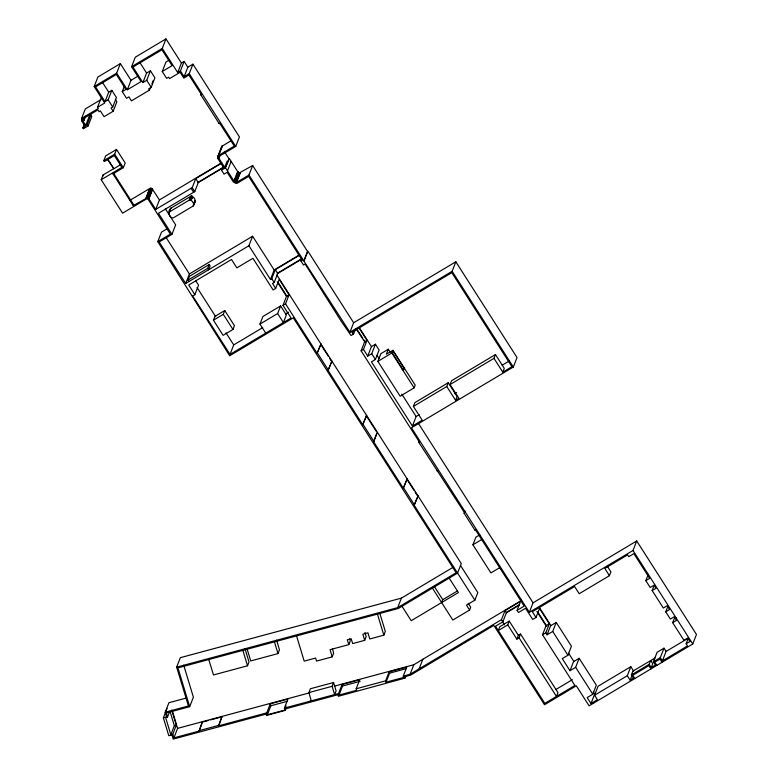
<?xml version="1.0" encoding="UTF-8"?>
<svg xmlns="http://www.w3.org/2000/svg" width="778" height="778" viewBox="0 0 778 778"><rect width="100%" height="100%" fill="white"/><g stroke="black" fill="none" stroke-linecap="round" stroke-linejoin="round"><path stroke-width="1.17" d="M168.836 213.046L169.439 211.947L189.297 200.102C191.816 199.333 194.957 204.137 193.1 206.053L173.241 217.898C169.021 218.618 167.221 210.099 170.927 208.144L190.785 196.299C193.304 195.531 196.445 200.335 194.588 202.251M252.665 165.529L248.96 175.031L303.809 260.883L307.514 251.382L252.665 165.529L239.42 172.852L237.689 171.627L229.267 158.44L225.192 168.155L218.735 158.06L219.221 156.281L235.724 146.439L239.429 136.928L192.934 64.166L187.829 67.209L184.123 76.711L180.438 70.944L184.143 61.433L187.829 67.209M354.924 330.601L353.601 333.986L351.053 335.512L341.309 321.392L305.122 264.014L303.478 265.006L301.057 261.214L302.341 260.445L248.649 176.402L236.989 183.355L235.88 183.384L233.351 181.974L227.147 172.288L224.035 174.146L221.506 170.178L224.249 168.544L217.84 158.527L217.655 156.66L218.647 155.444L234.314 146.099L219.795 123.371L219.017 123.332M441.612 602.493L442.76 599.692L457.552 590.872M419.148 668.769L422.853 659.267L521.659 600.324M422.853 659.267L413.808 664.743L334.297 686.167M419.984 669.45L420.772 667.446M85.677 116.185L84.034 120.415L82.945 121.067L85.706 125.394L89.412 115.893L90.87 115.018L91.794 116.467L88.089 125.968L83.402 128.759L82.847 127.913L85.22 126.493L81.534 120.726L82.624 120.075L81.593 118.451L85.298 108.949L100.916 99.623M81.593 118.451L98.252 108.512L97.503 107.335L104.709 103.036L94.167 86.533L97.872 77.032L120.366 63.611L131.025 80.29L127.32 89.791L116.661 73.122L120.366 63.611M81.534 120.726L82.361 118.616M82.847 127.913L84.501 123.683M85.706 125.394L87.165 124.519L90.87 115.018M97.503 107.335L101.208 97.824M150.29 87.982L149.464 90.102L131.433 100.858L128.895 96.89L126.522 98.3L122.263 91.629L125.91 89.46L116.34 74.484L95.577 86.873L105.02 101.665L108.725 92.164L111.828 90.316L116.437 97.532L112.732 107.033L111.089 108.006L113.16 111.254L104.058 116.69L100.362 110.923L99.088 111.682L97.94 109.873L82.993 118.791L84.034 120.415M105.02 101.665L108.123 99.817L111.828 90.316M113.16 111.254L116.865 101.753L115.309 99.321M127.32 89.791L141.071 81.583L131.57 66.713L135.275 57.212L165.977 38.9L181.41 63.067L177.705 72.568L162.271 48.401L165.977 38.9M122.263 91.629L124.324 86.348M286.1 708.262L285.273 710.372L266.484 715.429L266.076 714.087L173.212 739.1L171.928 734.86L168.777 735.706L163.37 717.861L166.657 716.976L165.218 712.23L188.412 705.977L176.664 667.164L397.714 607.618L456.151 572.754L293.287 317.842L229.695 355.779L157.778 241.637L170.353 234.139L148.083 199.275L146.517 198.905L122.593 213.172L101.218 179.728L121.913 167.377L114.356 155.561L104.34 161.542L103.795 160.686L105.643 155.931L116.525 149.444L125.17 162.972L123.323 167.717L112.985 173.883L133.262 205.625L147.314 197.758L148.938 198.769L155.736 209.408L192.224 187.644L195.745 178.609L220.981 163.555M101.218 179.728L103.066 174.972L113.744 168.602L107.51 158.858M103.795 160.686L114.677 154.19L116.525 149.444M200.928 95.023L201.239 94.332L188.908 75.038L183.812 78.082L180.126 72.305L169.555 78.617L168.632 77.168L166.628 78.364L162.252 71.508L172.094 65.644L161.95 49.773L132.98 67.054L142.889 82.565L146.595 73.064L150.426 70.779L154.919 77.81L151.214 87.311L148.656 88.838L149.464 90.102M142.889 82.565L146.721 80.28L150.426 70.779M107.354 158.994L113.744 168.602M112.985 173.883L113.355 172.94L133.631 204.672L133.262 205.625M151.934 83.761L153.169 80.591M162.252 71.508L165.957 62.007L168.904 60.246M184.123 76.711L189.229 73.667L192.934 64.166M145.972 198.05L149.677 188.548L152.07 188.655L159.441 199.907L155.736 209.408M146.215 197.923L149.921 188.422M146.478 197.826L150.183 188.325M146.75 197.768L150.455 188.266M147.032 197.748L150.738 188.247M147.314 197.758L151.02 188.257M147.596 197.806L151.302 188.305M147.869 197.894L151.574 188.393M148.121 198.011L151.827 188.509M148.365 198.157L152.07 188.655M148.579 198.332L152.284 188.83M148.773 198.536L152.478 189.035M148.938 198.769L152.644 189.258M157.778 241.637L161.484 232.136L167.28 228.674M168.894 213.376L170.927 208.144M168.962 213.532L170.664 208.348M169.779 211.781L170.44 209.729M248.911 245.741L270.462 279.467L274.167 269.966L252.617 236.24L248.911 245.741L185.689 283.455L159.189 241.977L171.938 234.363L175.643 224.861L165.374 208.786M189.297 200.102L190.785 196.299M189.453 200.024L191.087 196.163M189.774 199.927L191.252 196.134M189.939 199.917L191.417 196.114M190.104 199.927L191.592 196.124M190.279 199.956L191.758 196.153M190.435 200.004L191.923 196.202M190.591 200.072L192.078 196.27M190.736 200.16L192.215 196.357M190.873 200.267L192.351 196.464M190.989 200.393L192.467 196.591M191.087 200.529L192.565 196.727M171.938 234.363L158.459 213.269L194.763 191.612L198.283 182.577L222.508 168.126M193.508 204.313L194.986 200.51M193.586 204.458L195.064 200.656M193.469 205.1L195.132 200.812M193.236 205.956L195.171 200.977M193.557 205.577L195.152 201.473M217.539 157.292L221.847 146.342L231.163 140.682M217.548 157.613L222.08 146.128M217.607 157.924L218.423 155.814M218.647 155.444L222.352 145.943M218.56 157.351L219.522 154.715M218.599 157.72L219.386 155.425M218.657 157.895L219.892 154.725M218.735 158.06L219.97 154.89M218.881 158.284L220.116 155.114M221.506 170.178L223.267 165.665M224.249 168.544L227.127 161.153M225.192 168.155L229.267 158.44M227.458 170.927L231.163 161.416M185.689 283.455L189.394 273.953L252.617 236.24M188.966 281.5L188.043 280.051L189.531 276.258L209.204 264.52L210.128 265.959L208.65 269.762L207.726 268.322L209.204 264.52M248.96 175.031L236.619 182.392L235.462 182.276L233.983 181.138L237.689 171.627M234.159 181.371L237.864 171.87M234.334 181.575L238.039 172.074M234.528 181.76L238.233 172.249M234.742 181.916L238.447 172.415M234.966 182.062L238.671 172.56M235.209 182.188L238.914 172.677M235.462 182.276L239.167 172.774M235.715 182.353L239.42 172.852M235.987 182.392L239.692 172.891M236.249 182.412L239.955 172.911M236.522 182.412L240.324 172.891M194.87 294.668L188.714 285.03L231.523 259.492L236.872 267.865L252.908 258.306L273.127 289.941L275.675 288.414L279.195 279.39L289.056 294.823L286.499 296.35L282.988 305.375L291.05 317.998L230.016 354.408L192.681 295.971L194.87 294.668L198.575 285.166L195.492 280.352M213.444 320.205L214.923 316.403L224.764 310.529L234.441 325.681L232.962 329.483L223.121 335.347L213.444 320.205L223.286 314.331L224.764 310.529M230.016 354.408L233.721 344.907L262.682 327.626M270.462 279.467L271.775 278.68L275.295 269.655L299.53 255.203M275.675 288.414L272.514 283.474L274.187 282.472L277.707 273.448L301.942 258.986L301.057 261.214M265.726 333.101L259.959 324.086L262.925 316.481L280.595 305.939L286.362 314.964L283.396 322.559L277.639 313.544L280.595 305.939M282.988 305.375L285.536 303.848L289.056 294.823M304.179 260.669L307.884 251.158L353.63 322.763L349.925 332.264L303.809 260.883M176.664 667.164L180.37 657.663L401.419 598.117L453.593 566.987M165.218 712.23L168.923 702.719L186.321 698.041M163.37 717.861L167.076 708.359M171.782 710.217L176.314 725.184L172.794 734.208L170.829 734.743L165.607 717.462L167.562 716.937L169.76 711.296M317.103 353.27L320.974 344.032L317.103 353.27L285.536 303.848M170.829 734.743L174.35 725.709L170.168 711.889M199.071 731.096L202.475 721.683L199.071 731.096L173.902 737.875L177.608 728.373L172.123 710.256M167.562 716.937L166.356 712.959L189.686 706.677L193.391 697.176L183.715 665.209M328.053 370.406L331.914 361.167L328.053 370.406L362.733 424.691L366.603 415.452L362.733 424.691M418.904 442.497L419.225 441.807L361.099 350.849L364.619 341.814L364.046 340.142L365.349 342.184M361.099 350.849L363.472 349.429L366.992 340.404L358.969 327.859M266.766 712.862L267.34 714.788L284.962 710.042L284.378 708.116L287.899 699.091L270.277 703.837L266.766 712.862L218.637 725.825L222.041 716.412L218.637 725.825L217.996 725.582M363.472 349.429L367.731 356.1L371.437 346.599L375.424 344.216L379.11 349.993L375.404 359.494L371.417 361.877L412.428 426.052L422.211 420.217L413.4 406.427L414.878 402.625L448.264 382.708L457.075 396.498L455.587 400.3L446.776 386.51L448.264 382.708M208.805 659.54L213.473 674.954L247.53 665.783L249.009 661.981L245.012 648.774M367.731 356.1L371.719 353.718L375.424 344.216M388.31 349.225L386.365 354.194L392.929 350.285L415.199 385.139L414.129 387.872L400.155 396.206L377.884 361.352L380.88 353.659L388.31 349.225L390.216 352.21M377.884 361.352L391.859 353.008L392.929 350.285M247.171 649.212L250.72 660.93L277.989 653.588L279.467 649.786L276.569 640.197M403.296 488.176L407.166 478.937L403.296 488.176L373.625 441.729L376.708 433.823M267.34 714.788L270.861 705.753L270.277 703.837M373.625 441.729L377.145 432.694M404.229 368.412L403.471 370.347L392.608 353.348L393.367 351.413L404.229 368.412L402.284 369.569M349.925 332.264L452.135 271.298L455.84 261.787L517.02 357.549L513.315 367.051L411.465 427.803L529.351 612.315L633.02 550.474L636.725 540.973L696.466 634.478L692.76 643.98L589.092 705.821L576.303 685.807L544.512 704.761L493.816 625.415L410.531 675.178L404.531 676.792L404.939 678.134L338.342 696.281L337.876 694.744L284.865 709.021L285.273 710.372M284.865 709.021L286.1 705.86M412.428 426.052L416.133 416.551L419.235 414.693M311.249 700.881L308.924 692.556L310.412 688.754L333.577 682.51L336.086 690.786L334.598 694.589L332.099 686.313L333.577 682.51M296.564 635.908L304.188 661.125L315.615 658.052L316.539 661.096L332.177 656.885L333.665 653.082L332.469 648.959M455.587 400.3L458.884 398.336L450.073 384.546L451.551 380.743L495.46 354.554L504.27 368.344L502.792 372.147L493.981 358.357L495.46 354.554M332.177 656.885L330.086 649.669L348.826 644.612L350.314 640.809L349.692 638.903M338.566 693.519L342.087 684.494L359.699 679.748L356.178 688.773L356.645 690.31L339.033 695.055L338.566 693.519L284.378 708.116M339.033 695.055L342.553 686.031L342.087 684.494M414.178 505.204L418.039 495.965L414.178 505.204L474.852 600.169L466.479 605.167L469.581 610.04L452.825 620.037L432.412 588.1M348.826 644.612L347.28 639.827L351.199 638.777L352.658 643.581L364.697 640.343L366.185 636.54L364.94 632.436M364.697 640.343L362.84 634.187L367.926 632.815L369.793 638.971L383.826 635.188L385.305 631.386L379.596 612.539M397.714 607.618L401.419 598.117M385.645 680.838L389.165 671.813L406.777 667.067L403.257 676.092L403.665 677.434L386.053 682.18L385.645 680.838L356.178 688.773M386.053 682.18L389.574 673.155L389.165 671.813M518.868 605.342L506.381 612.792L502.86 621.826L495.518 626.202L544.833 703.4L574.893 685.467L542.519 634.78L545.796 632.825L549.317 623.8L539.504 608.454L535.993 617.479L532.706 619.434L525.578 608.27L518.469 612.51L517.088 610.351L524.197 606.111L475.455 529.818L474.911 530.149L464.116 513.256L464.991 511M404.939 678.134L405.766 676.024M403.257 676.092L410.103 674.254L413.808 664.743M499.651 567.697L490.908 572.909L472.927 544.775L475.893 537.17L479.783 534.856M469.581 610.04L470.7 607.19L468.21 603.29M474.852 600.169L477.818 592.564L460.527 565.499M410.103 674.254L501.479 619.658L505 610.633L520.608 601.316L517.088 610.351M507.752 624.88L509.24 621.077L518.342 635.325L516.855 639.127L507.752 624.88L498.28 630.53L499.768 626.728L509.24 621.077M519.043 637.824L520.531 634.021L557.972 692.634L556.494 696.436L519.043 637.824L516.855 639.127M529.351 612.315L533.056 602.814L636.725 540.973M542.519 634.78L546.039 625.755L549.317 623.8M545.796 632.825L547.06 634.809L550.581 625.784L556.231 622.419L571.441 646.217L567.921 655.251L562.27 658.616L569.992 670.704L575.642 667.33L579.163 658.305L596.327 685.175L592.807 694.209L587.166 697.574L590.969 703.526L597.416 699.675L594.577 695.24L598.097 686.206L630.822 666.688L633.652 671.132M547.06 634.809L552.711 631.444L556.231 622.419M569.992 670.704L573.512 661.67L579.163 658.305M535.993 617.479L532.317 611.722L574.582 586.515L579.192 593.731L609.437 575.681L610.915 571.888L607.462 566.472M590.969 703.526L594.674 694.025L593.371 691.982M662.389 660.921L666.085 651.419L664.013 648.171L660.308 657.673L662.389 660.921L687.528 645.925L686.147 643.756L689.969 641.48L687.781 638.048L683.959 640.333L672.659 622.663L676.49 620.377L674.186 616.769L670.354 619.055L665.744 611.839L669.576 609.553L667.154 605.77L663.333 608.046L652.149 590.56L655.98 588.275L654.016 585.212L650.194 587.487L645.818 580.641L648.288 574.3M652.149 590.56L653.637 586.758M594.577 695.24L627.301 675.712L630.822 666.688M627.301 675.712L630.141 680.157L633.418 678.202L631.337 674.954L632.825 671.151L655.008 658.032M630.141 680.157L632.339 674.516M665.744 611.839L667.806 606.558M649.192 664.305L650.68 660.503L652.752 663.751L651.274 667.553L649.192 664.305L631.337 674.954M651.274 667.553L655.465 665.054L653.384 661.806L657.089 652.304L664.013 648.171M672.659 622.663L674.147 618.86L676.053 617.713M686.147 643.756L688.199 638.485M221.847 146.342L221.312 148.423M94.167 86.533L116.661 73.122M131.57 66.713L162.271 48.401M131.025 80.29L137.901 76.186M181.41 63.067L184.143 61.433M177.705 72.568L180.438 70.944M201.239 94.332L200.695 94.663L219.25 123.702L219.795 123.371M113.646 168.845L120.668 164.654M129.907 200.335L149.677 188.548M159.441 199.907L221.72 162.758M197.544 182.655L222.527 167.756M188.043 280.051L207.726 268.322M274.167 269.966L298.849 255.242M277.24 273.36L301.699 258.773M259.959 324.086L277.639 313.544M285.448 314.049L288.55 312.202M353.63 322.763L455.84 261.787M364.619 341.814L366.992 340.404M413.4 406.427L446.776 386.51M450.073 384.546L493.981 358.357M454.469 393.678L456.54 392.443M502.131 365.242L509.386 360.914M502.792 372.147L511.905 366.71L451.814 272.66L351.977 332.225L353.241 334.209M419.225 441.807L418.671 442.137L464.661 512.926L464.116 513.256M472.927 544.775L481.679 539.562M189.686 706.677L177.938 667.864L398.278 608.503L457.561 573.094L461.266 563.593L276.871 274.994M506.478 612.374L518.916 604.953M518.342 635.325L520.531 634.021M645.818 580.641L649.64 578.355L633.856 553.644L628.75 556.688L627.603 554.889L604.827 568.475L609.437 575.681M555.793 689.561L572.384 679.671M666.085 651.419L688.219 638.223M653.384 661.806L660.308 657.673M174.35 725.709L176.314 725.184M308.924 692.556L332.099 686.313M177.608 728.373L309.741 692.78M202.591 722.062L208.348 720.516M210.643 719.893L222.158 716.801M389.574 673.155L406.087 668.71M342.553 686.031L360.165 681.285M270.861 705.753L287.383 701.309M198.954 730.707L218.521 725.436M436.993 470.807L437.771 470.846M474.677 529.789L475.455 529.818M356.956 329.347L362.752 338.187M355.896 328.501L363.861 340.618M633.02 550.474L692.76 643.98M452.135 271.298L513.315 367.051M662.068 662.292L659.997 659.044L654.794 662.146L656.865 665.394M650.953 668.924L648.881 665.676L632.747 675.294L634.829 678.542M391.859 353.008L414.129 387.872M539.28 607.326L551.009 625.687M568.601 653.219L573.814 661.388M359.251 327.519L371.437 346.599M377.077 355.429L379.032 358.483M401.808 394.135L416.133 416.551M552.711 631.444L567.921 655.251M575.642 667.33L592.807 694.209M418.428 423.397L533.056 602.814M538.366 612.986L546.808 626.193M536.878 611.43L546.039 625.755M371.719 353.718L375.404 359.494M592.836 702.408L593.381 703.263M189.229 73.667L235.724 146.439M352.337 332.002L353.601 333.986M224.482 151.739L228.897 158.654M225.562 167.941L233.983 181.138M505 610.633L506.381 612.792M501.479 619.658L502.86 621.826M502.462 621.778L504.416 624.831M275.295 269.655L277.707 273.448M320.624 344.236L328.355 356.334M329.639 358.347L331.574 361.371M366.253 415.656L376.503 431.693M406.816 479.141L413.857 490.159M415.141 492.163L417.057 495.168M139.787 62.396L146.595 73.064M278.524 283.095L286.965 296.301M277.26 281.879L286.499 296.35M146.721 80.28L151.214 87.311M271.775 278.68L274.187 282.472M317.453 353.066L328.394 370.192M363.083 424.477L373.965 441.525M403.646 487.962L414.518 504.99M195.745 178.609L198.283 182.577M449.178 578.093L458.407 592.544L411.222 620.698L401.993 606.247M192.224 187.644L194.763 191.612M191.087 188.325L193.625 192.292M434.143 586.213L442.76 599.692M102.424 82.303L108.725 92.164M108.123 99.817L112.732 107.033M223.286 314.331L232.962 329.483M114.677 154.19L123.323 167.717M166.122 237.533L189.394 273.953M197.029 287.481L215.701 316.695M225.999 332.819L233.721 344.907M87.165 124.519L88.089 125.968M103.066 174.972L103.62 175.828M377.447 614.114L383.826 635.188M274.44 641.86L277.989 653.588M242.862 650.369L247.53 665.783M172.794 734.208L173.902 737.875"/></g></svg>
